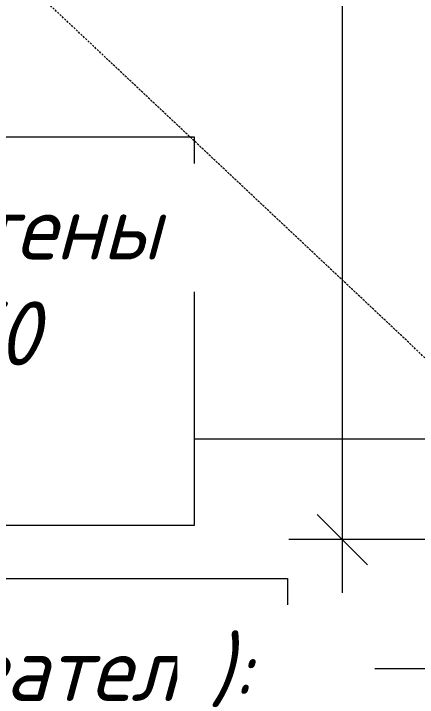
# Model space of a CAD drawing. Header units: millimetres. Extents: x -215207 to 92095, y -30385 to 123050.
# Drawn here: x 64570 to 65137, y 24448 to 25410 of the extents above; entities that cross this region are included whole.
import ezdxf

# ---------------------------------------------------------------- set-up
doc = ezdxf.new("R2010")
doc.units = ezdxf.units.MM
doc.linetypes.add('ADSK_Сверху', pattern=[4.5, 3, -1.5])
for name, color, linetype, lineweight in [('Аннотация', 7, 'Continuous', 20), ('Линии', 7, 'Continuous', 9), ('Размеры', 7, 'Continuous', 9)]:
    doc.layers.add(name, color=color, linetype=linetype, lineweight=lineweight)
doc.styles.add('GOST Common_2', font='GOST_Common.ttf', dxfattribs={"width": 0.9, "height": 90})
doc.styles.add('GOST Common_I_1', font='GOST_Common Italic.ttf', dxfattribs={"height": 50})
doc.dimstyles.new('ADSK_Основной_1_8_мм_синий', dxfattribs={"dimscale": 304.8, "dimtxt": 90.51435, "dimasz": 0.231955, "dimexe": 0.246063, "dimexo": 0.246063, "dimgap": 0.049213, "dimtad": 1, "dimdec": 0, "dimdsep": 46, "dimtxsty": 'GOST Common_2', "dimblk1": 'OBLIQUE', "dimblk2": 'OBLIQUE', "dimsah": 1, "dimcen": 0.09, "dimdle": 0.246063, "dimazin": 2, "dimtfac": 1, "dimtdec": 4, "dimtix": 1, "dimtmove": 0, "dimatfit": 3, "dimfxl": 0, "dimtvp": 1, "dimtolj": 1, "dimtzin": 0, "dimlwd": 20, "dimlwe": 20, "dimarcsym": 0})

# ---------------------------------------------------------------- blocks, each defined once
blk = doc.blocks.new('_Oblique')
at = {"color": 0, "linetype": 'ByBlock', "lineweight": -2}
blk.add_line((-0.5, -0.5), (0.5, 0.5), dxfattribs=at)
blk = doc.blocks.new('*D737')
at = {"layer": 'Defpoints', "color": 0, "transparency": 16777216}
for p in [(65081.96, 26760.27), (65031.96, 24670.27), (65749.02, 24670.27)]:
    blk.add_point(p, dxfattribs=at)
at = {"layer": 'Размеры', "color": 0, "lineweight": 20, "transparency": 16777216}
for p, q in [((65031.96, 26835.27), (65031.96, 24595.27)), ((65006.96, 26760.27), (64956.96, 26760.27)), ((65674.02, 24670.27), (64956.96, 24670.27))]:
    blk.add_line(p, q, dxfattribs=at)
at = {"layer": 'Размеры', "color": 0, "lineweight": 20, "transparency": 16777216, "xscale": 70.7, "yscale": 70.7, "zscale": 70.7}
for p, rotation in [((65031.96, 26760.27), 90), ((65031.96, 24670.27), 270)]:
    blk.add_blockref('_Oblique', p, dxfattribs=dict(at, rotation=rotation))
at = {"layer": 'Размеры', "color": 0, "lineweight": 20, "transparency": 16777216, "insert": (64971.96, 25715.27), "char_height": 90, "width": 272.4635, "attachment_point": 5, "rotation": 90, "style": 'GOST Common_2'}
blk.add_mtext('\\A1;2090', dxfattribs=at)

msp = doc.modelspace()

# ---------------------------------------------------------------- linework, layer by layer
at = {"layer": 'Аннотация', "color": 5, "lineweight": 9, "true_color": 0x0000ff}
for p, q in [((65209.5, 24811.43), (64823.82, 24811.43)), ((65426.58, 24488.33), (64954.77, 24488.33))]:
    msp.add_line(p, q, dxfattribs=at)
at = {"layer": 'Аннотация', "color": 5, "lineweight": 9, "true_color": 0x0000ff, "flags": 128}
for points in [[(63461.57, 25236.46), (64823.82, 25236.46), (64823.82, 24689.96), (63461.57, 24689.96)], [(63461.57, 24615.7), (64954.77, 24615.7), (64954.77, 24217.7), (63461.57, 24217.7)]]:
    msp.add_lwpolyline(points, close=True, dxfattribs=at)

# ---------------------------------------------------------------- dimensions: what is measured, and where the dimension line sits
at = {"layer": 'Размеры', "color": 5, "lineweight": 20, "true_color": 0x0000ff}
dim = msp.add_linear_dim(base=(65031.96, 24670.27), p1=(65081.96, 26760.27), p2=(65749.02, 24670.27), angle=90, dimstyle='ADSK_Основной_1_8_мм_синий', override={"dimpost": '<>', "dimfxl": 2193.867958}, dxfattribs=at)
dim.commit()
dim.dimension.update_dxf_attribs({"geometry": '*D737', "text_midpoint": (64971.96, 25715.27)})

# ---------------------------------------------------------------- next in the draw order: texts
at = {"layer": 'Аннотация', "color": 5, "lineweight": 9, "true_color": 0x0000ff, "char_height": 90, "attachment_point": 1, "style": 'GOST Common_I_1', "bg_fill": 2}
for s, insert, width in [('стены', (64470.02, 25154.09), 364.367), ('водонагреватель', (63961.03, 24533.33), 1071.4553)]:
    msp.add_mtext(s, dxfattribs=dict(at, insert=insert, width=width))

# ---------------------------------------------------------------- next in the draw order: texts
for s, insert, width in [('=1050', (64324.17, 25005.26), 324.6834), ('):', (64845.07, 24533.33), 68.5443)]:
    msp.add_mtext(s, dxfattribs=dict(at, insert=insert, width=width))

# ---------------------------------------------------------------- next in the draw order: linework, layer by layer
at = {"layer": 'Линии', "linetype": 'ADSK_Сверху'}
msp.add_line((66508.48, 23646.21), (63198.92, 26759.64), dxfattribs=at)

doc.saveas('drawing.dxf')
